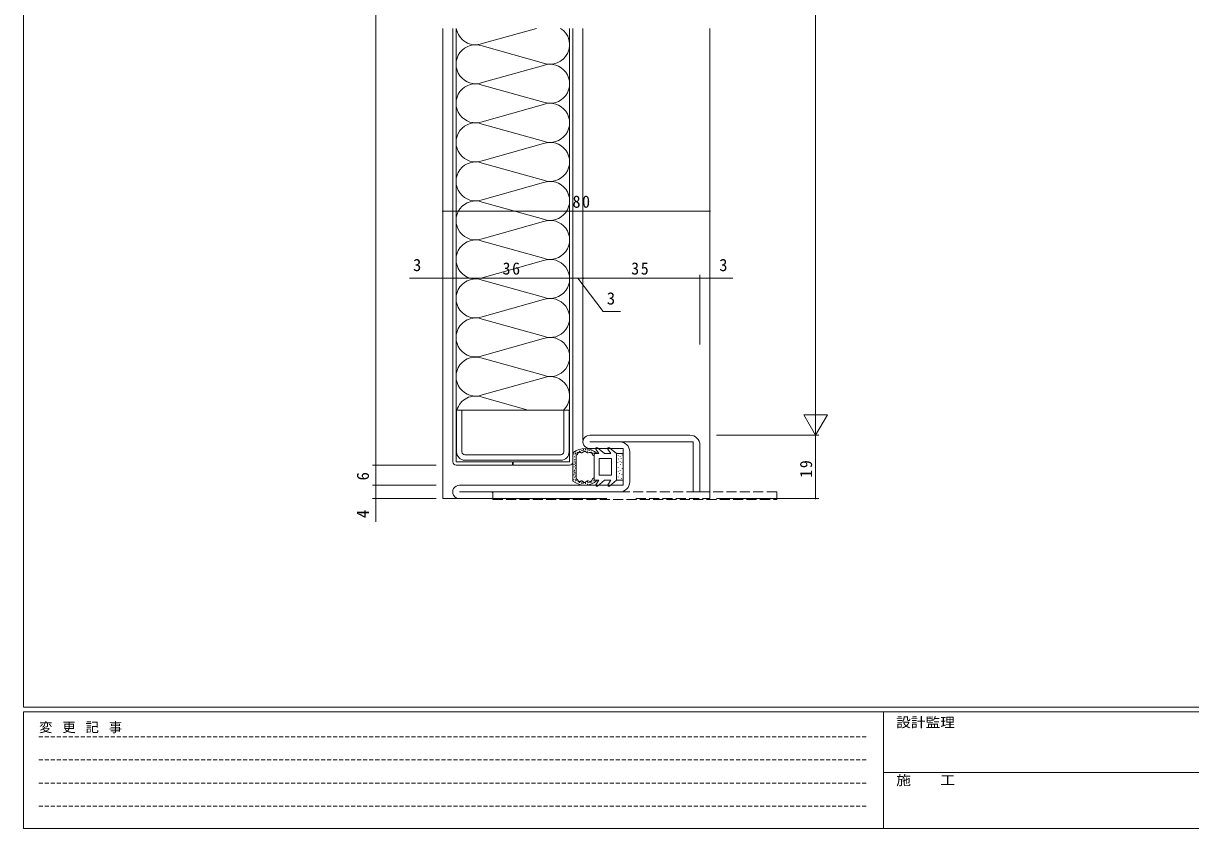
# Model space of a CAD drawing. Units: millimetres on the paper. Extents: x -420 to 373, y -297 to 267.
# Drawn here: x -417.7 to -68.2, y -297 to -56 of the extents above; entities that cross this region are included whole.
import ezdxf
from ezdxf.enums import TextEntityAlignment as Align

# ---------------------------------------------------------------- set-up
doc = ezdxf.new("R2010")
doc.units = ezdxf.units.MM
doc.linetypes.add('DASHED1', pattern=[1.8, 1.2, -0.6])
doc.linetypes.add('DASHED3', pattern=[4, 3, -1])
for name, color, linetype, lineweight in [('0-1_USER1', 7, 'Continuous', 9), ('0-3_YKK_11', 7, 'Continuous', 9), ('0-4_YKK_12', 2, 'Continuous', 9), ('0-5_YSS_K', 4, 'Continuous', 9), ('0-7_YKK_D', 6, 'Continuous', 9)]:
    doc.layers.add(name, color=color, linetype=linetype, lineweight=lineweight)
doc.styles.add('ＭＳ ゴシック', font='')
doc.styles.get('ＭＳ ゴシック').set_extended_font_data('MS Gothic')

msp = doc.modelspace()

# ---------------------------------------------------------------- linework, layer by layer
at = {"layer": '0-1_USER1'}
for p, q in [((-417.7, -260.6), (-417.7, 264.4)), ((352.3, -260.6), (-417.7, -260.6)), ((-417.7, -297), (-417.7, -262)), ((314.5, -262), (-417.7, -262)), ((-160.1, -262), (-160.1, -297)), ((-160.1, -280.199), (-31.3, -280.199)), ((-417.7, -297), (314.5, -297))]:
    msp.add_line(p, q, dxfattribs=at)
at = {"layer": '0-1_USER1', "linetype": 'DASHED1'}
for p, q in [((-413.101, -269.512), (-164.909, -269.512)), ((-413.101, -276.441), (-164.909, -276.441)), ((-413.101, -283.37), (-164.909, -283.37)), ((-413.101, -290.298), (-164.909, -290.298))]:
    msp.add_line(p, q, dxfattribs=at)
at = {"layer": '0-3_YKK_11'}
for p, q in [((-287.967, -171.716), (-287.967, -184.216)), ((-286.367, -171.716), (-287.967, -171.716)), ((-286.367, -184.216), (-286.367, -171.716)), ((-254.267, -171.716), (-255.867, -171.716)), ((-255.867, -171.716), (-255.867, -184.216)), ((-254.267, -184.216), (-254.267, -171.716)), ((-248.117, -179.216), (-218.117, -179.216)), ((-217.117, -181.216), (-248.117, -181.216)), ((-217.117, -196.216), (-217.117, -181.216)), ((-256.767, -185.116), (-285.467, -185.116)), ((-238.117, -183.216), (-248.117, -183.216)), ((-238.117, -194.216), (-238.117, -183.216)), ((-236.117, -184.216), (-236.117, -193.216)), ((-215.117, -182.216), (-215.117, -196.216)), ((-285.467, -186.716), (-256.767, -186.716)), ((-287.117, -194.216), (-238.117, -194.216)), ((-239.117, -196.216), (-287.117, -196.216)), ((-215.117, -196.216), (-217.117, -196.216))]:
    msp.add_line(p, q, dxfattribs=at)
msp.add_lwpolyline([(-277.417, -196.216), (-277.117, -196.516), (-277.117, -198.216), (-287.117, -198.216)], dxfattribs=at)
for centre, radius, start, end in [((-248.117, -181.216), 2, 89.99998, 270), ((-239.117, -184.216), 3, 0, 89.99998), ((-218.117, -182.216), 3, 0, 89.99998), ((-285.467, -184.216), 2.5, 180, 269.99998), ((-285.467, -184.216), 0.9, 180, 269.99998), ((-256.767, -184.216), 2.5, 270, 359.99998), ((-256.767, -184.216), 0.9, 270, 359.99998), ((-287.117, -196.216), 2, 89.99998, 270), ((-239.117, -193.216), 3, 270, 359.99998)]:
    msp.add_arc(centre, radius, start, end, dxfattribs=at)
at = {"layer": '0-4_YKK_12'}
for p, q in [((-292.117, -198.216), (-292.117, -57.462)), ((-250.117, -180.728), (-250.117, -57.462)), ((-212.117, -198.216), (-212.117, -57.462)), ((-292.117, -198.216), (-242.946, -198.216))]:
    msp.add_line(p, q, dxfattribs=at)
at = {"layer": '0-5_YSS_K'}
for p, q in [((-289.117, -187.216), (-289.117, -57.462)), ((-288.117, -187.216), (-288.117, -57.462)), ((-264.018, -57.462), (-280.295, -62.026)), ((-254.117, -187.216), (-254.117, -57.462)), ((-253.117, -187.216), (-253.117, -57.462)), ((-261.972, -67.86), (-280.269, -62.733)), ((-261.963, -68.568), (-280.295, -73.708)), ((-261.971, -79.542), (-280.269, -74.415)), ((-261.962, -80.249), (-280.294, -85.389)), ((-261.962, -80.249), (-280.294, -85.389)), ((-261.97, -91.224), (-280.268, -86.097)), ((-261.962, -91.931), (-280.294, -97.071)), ((-261.97, -102.906), (-280.267, -97.779)), ((-261.961, -103.613), (-280.293, -108.753)), ((-261.969, -114.588), (-280.267, -109.46)), ((-261.96, -115.295), (-280.292, -120.435)), ((-261.969, -126.269), (-280.266, -121.142)), ((-261.96, -126.977), (-280.292, -132.117)), ((-261.968, -137.951), (-280.266, -132.824)), ((-261.959, -138.659), (-280.291, -143.798)), ((-261.967, -149.633), (-280.265, -144.506)), ((-261.959, -150.34), (-280.291, -155.48)), ((-261.967, -161.315), (-280.264, -156.188)), ((-261.958, -162.022), (-280.29, -167.162)), ((-266.536, -171.716), (-280.264, -167.87)), ((-288.117, -171.716), (-254.117, -171.716)), ((-253.117, -184.473), (-253.117, -192.959)), ((-253.084, -185.112), (-253.084, -184.912)), ((-252.821, -184.682), (-252.821, -184.482)), ((-252.423, -184.988), (-252.423, -184.788)), ((-252.32, -184.802), (-252.32, -184.602)), ((-252.213, -184.384), (-252.213, -184.184)), ((-252.006, -185.141), (-252.117, -185.197)), ((-252.117, -192.235), (-252.117, -185.197)), ((-251.958, -185.105), (-252.006, -185.141)), ((-251.974, -184.921), (-251.974, -184.721)), ((-251.913, -185.062), (-251.958, -185.105)), ((-251.833, -184.962), (-251.913, -185.062)), ((-251.699, -184.731), (-251.833, -184.962)), ((-251.736, -184.515), (-251.736, -184.315)), ((-251.571, -184.512), (-251.699, -184.731)), ((-251.499, -184.429), (-251.571, -184.512)), ((-251.459, -184.397), (-251.499, -184.429)), ((-251.416, -184.374), (-251.459, -184.397)), ((-251.37, -184.359), (-251.416, -184.374)), ((-251.32, -184.353), (-251.37, -184.359)), ((-251.211, -184.359), (-251.32, -184.353)), ((-251.094, -184.385), (-251.211, -184.359)), ((-251.199, -184.11), (-251.199, -183.91)), ((-250.969, -184.422), (-251.094, -184.385)), ((-250.71, -184.492), (-250.969, -184.422)), ((-250.817, -184.324), (-250.817, -184.124)), ((-250.581, -184.507), (-250.71, -184.492)), ((-250.456, -184.499), (-250.581, -184.507)), ((-250.483, -183.907), (-250.483, -183.707)), ((-250.337, -184.46), (-250.456, -184.499)), ((-250.224, -184.397), (-250.337, -184.46)), ((-250.012, -184.235), (-250.224, -184.397)), ((-250.066, -183.883), (-250.066, -183.683)), ((-249.812, -184.084), (-250.012, -184.235)), ((-249.923, -183.585), (-249.923, -183.385)), ((-249.714, -184.035), (-249.812, -184.084)), ((-249.666, -184.021), (-249.714, -184.035)), ((-249.617, -184.016), (-249.666, -184.021)), ((-249.569, -184.02), (-249.617, -184.016)), ((-249.52, -184.033), (-249.569, -184.02)), ((-249.422, -184.079), (-249.52, -184.033)), ((-249.322, -184.147), (-249.422, -184.079)), ((-249.386, -183.549), (-249.386, -183.349)), ((-249.22, -184.227), (-249.322, -184.147)), ((-249.243, -183.752), (-249.243, -183.552)), ((-249.008, -184.39), (-249.22, -184.227)), ((-248.895, -184.456), (-249.008, -184.39)), ((-248.779, -184.499), (-248.895, -184.456)), ((-248.657, -184.513), (-248.779, -184.499)), ((-248.742, -184.157), (-248.742, -183.957)), ((-248.532, -184.505), (-248.657, -184.513)), ((-248.634, -183.597), (-248.634, -183.397)), ((-248.28, -184.446), (-248.532, -184.505)), ((-248.037, -184.382), (-248.28, -184.446)), ((-248.221, -183.954), (-248.221, -183.754)), ((-247.924, -184.367), (-248.037, -184.382)), ((-247.87, -184.368), (-247.924, -184.367)), ((-247.819, -184.374), (-247.87, -184.368)), ((-247.77, -184.387), (-247.819, -184.374)), ((-247.723, -184.407), (-247.77, -184.387)), ((-247.636, -184.465), (-247.723, -184.407)), ((-247.658, -184.013), (-247.658, -183.813)), ((-247.557, -184.545), (-247.636, -184.465)), ((-247.484, -184.643), (-247.557, -184.545)), ((-247.351, -184.877), (-247.484, -184.643)), ((-247.482, -184.494), (-247.482, -184.294)), ((-247.229, -185.141), (-247.351, -184.877)), ((-247.153, -184.787), (-247.153, -184.587)), ((-246.778, -184.435), (-246.778, -184.235)), ((-245.337, -184.716), (-246.238, -183.368)), ((-243.717, -184.716), (-245.796, -182.972)), ((-241.737, -184.716), (-243.717, -184.716)), ((-241.737, -184.716), (-242.638, -183.368)), ((-240.117, -184.716), (-242.196, -182.972)), ((-238.117, -184.716), (-240.117, -184.716)), ((-240.117, -184.716), (-240.117, -192.716)), ((-240.117, -184.716), (-240.117, -192.716)), ((-239.592, -185.312), (-239.592, -185.212)), ((-238.433, -185.237), (-238.433, -185.137)), ((-238.117, -192.716), (-238.117, -184.716)), ((-271.217, -187.216), (-288.117, -187.216)), ((-271.217, -188.216), (-288.117, -188.216)), ((-271.217, -187.216), (-271.217, -188.216)), ((-271.017, -187.216), (-271.017, -188.216)), ((-271.017, -187.216), (-254.117, -187.216)), ((-271.017, -188.216), (-254.117, -188.216)), ((-252.798, -188.849), (-252.798, -188.649)), ((-252.727, -188.116), (-252.727, -187.916)), ((-252.709, -185.793), (-252.709, -185.593)), ((-252.638, -186.704), (-252.638, -186.504)), ((-252.584, -187.294), (-252.584, -187.094)), ((-252.441, -187.723), (-252.441, -187.523)), ((-252.387, -188.402), (-252.387, -188.202)), ((-252.244, -186.633), (-252.244, -186.433)), ((-246.817, -192.716), (-246.817, -188.716)), ((-241.617, -186.216), (-245.317, -186.216)), ((-245.317, -191.216), (-245.317, -186.216)), ((-241.617, -191.216), (-241.617, -186.216)), ((-239.704, -187.481), (-239.704, -187.381)), ((-239.479, -186.434), (-239.479, -186.334)), ((-239.031, -187.107), (-239.031, -187.007)), ((-238.994, -185.574), (-238.994, -185.474)), ((-238.994, -185.574), (-238.994, -185.474)), ((-238.882, -188.079), (-238.882, -187.979)), ((-238.695, -186.284), (-238.695, -186.184)), ((-238.508, -187.481), (-238.508, -187.381)), ((-252.816, -191.19), (-252.816, -190.99)), ((-252.763, -190.118), (-252.763, -189.918)), ((-252.62, -189.85), (-252.62, -189.65)), ((-252.62, -191.923), (-252.62, -191.723)), ((-252.548, -190.922), (-252.548, -190.722)), ((-252.53, -190.475), (-252.53, -190.275)), ((-252.387, -189.188), (-252.387, -188.988)), ((-252.334, -191.637), (-252.334, -191.437)), ((-252.117, -192.235), (-252.006, -192.291)), ((-241.617, -191.216), (-245.317, -191.216)), ((-239.629, -190.135), (-239.629, -190.035)), ((-239.629, -191.817), (-239.629, -191.717)), ((-239.592, -188.901), (-239.592, -188.801)), ((-239.218, -190.845), (-239.218, -190.745)), ((-238.956, -189.873), (-238.956, -189.773)), ((-238.62, -192.229), (-238.62, -192.129)), ((-238.508, -191.032), (-238.508, -190.932)), ((-238.433, -189.275), (-238.433, -189.175)), ((-252.965, -192.698), (-252.965, -192.498)), ((-252.416, -192.603), (-252.416, -192.403)), ((-252.332, -192.949), (-252.332, -192.749)), ((-252.034, -192.758), (-252.034, -192.558)), ((-252.006, -192.291), (-251.958, -192.327)), ((-251.958, -192.327), (-251.913, -192.37)), ((-251.913, -192.37), (-251.833, -192.47)), ((-251.833, -192.47), (-251.699, -192.702)), ((-251.699, -192.702), (-251.571, -192.92)), ((-251.593, -193.283), (-251.593, -193.083)), ((-251.571, -192.92), (-251.499, -193.003)), ((-251.499, -193.003), (-251.459, -193.035)), ((-251.459, -193.035), (-251.416, -193.058)), ((-251.416, -193.058), (-251.37, -193.073)), ((-251.37, -193.073), (-251.32, -193.079)), ((-251.32, -193.079), (-251.211, -193.073)), ((-251.211, -193.073), (-251.094, -193.047)), ((-251.127, -193.223), (-251.127, -193.023)), ((-251.116, -193.498), (-251.116, -193.298)), ((-251.094, -193.047), (-250.969, -193.01)), ((-250.969, -193.01), (-250.71, -192.941)), ((-250.889, -193.259), (-250.889, -193.059)), ((-250.71, -192.941), (-250.581, -192.925)), ((-250.581, -192.925), (-250.456, -192.933)), ((-250.519, -193.665), (-250.519, -193.465)), ((-250.456, -192.933), (-250.337, -192.972)), ((-250.388, -193.39), (-250.388, -193.19)), ((-250.337, -192.972), (-250.224, -193.035)), ((-250.224, -193.035), (-250.012, -193.197)), ((-250.125, -193.796), (-250.125, -193.596)), ((-250.012, -193.197), (-249.812, -193.348)), ((-249.935, -193.593), (-249.935, -193.393)), ((-249.812, -193.348), (-249.714, -193.397)), ((-249.714, -193.397), (-249.666, -193.411)), ((-249.666, -193.411), (-249.617, -193.416)), ((-249.617, -193.416), (-249.569, -193.412)), ((-249.569, -193.412), (-249.52, -193.399)), ((-249.52, -193.399), (-249.422, -193.353)), ((-249.422, -193.353), (-249.322, -193.285)), ((-249.362, -193.808), (-249.362, -193.608)), ((-249.338, -193.629), (-249.338, -193.429)), ((-249.322, -193.285), (-249.22, -193.205)), ((-249.22, -193.205), (-249.008, -193.042)), ((-249.008, -193.042), (-248.895, -192.977)), ((-248.895, -192.977), (-248.779, -192.933)), ((-248.813, -193.235), (-248.813, -193.035)), ((-248.779, -192.933), (-248.657, -192.919)), ((-248.73, -193.999), (-248.73, -193.799)), ((-248.657, -192.919), (-248.532, -192.928)), ((-248.646, -193.462), (-248.646, -193.262)), ((-248.532, -192.928), (-248.28, -192.986)), ((-248.314, -193.467), (-248.314, -193.267)), ((-248.28, -192.986), (-248.037, -193.05)), ((-248.037, -193.05), (-247.924, -193.065)), ((-247.924, -193.065), (-247.87, -193.065)), ((-247.892, -193.42), (-247.892, -193.22)), ((-247.87, -193.065), (-247.819, -193.058)), ((-247.819, -193.058), (-247.77, -193.045)), ((-247.77, -193.045), (-247.723, -193.025)), ((-247.723, -193.025), (-247.636, -192.967)), ((-247.636, -192.967), (-247.557, -192.887)), ((-247.557, -192.887), (-247.484, -192.789)), ((-247.505, -193.362), (-247.505, -193.162)), ((-247.484, -192.789), (-247.351, -192.555)), ((-247.351, -192.555), (-247.229, -192.291)), ((-246.883, -193.033), (-246.883, -192.833)), ((-245.337, -192.716), (-246.817, -192.716)), ((-245.337, -192.716), (-246.238, -194.064)), ((-243.717, -192.716), (-245.796, -194.46)), ((-241.737, -192.716), (-243.717, -192.716)), ((-241.737, -192.716), (-242.638, -194.064)), ((-240.117, -192.716), (-242.196, -194.46)), ((-240.117, -192.716), (-238.117, -192.716))]:
    msp.add_line(p, q, dxfattribs=at)
at = {"layer": '0-5_YSS_K', "linetype": 'DASHED3'}
for p, q in [((-277.117, -196.216), (-277.117, -198.516)), ((-192.117, -196.216), (-277.117, -196.216)), ((-277.117, -198.516), (-192.117, -198.516)), ((-234.317, -198.216), (-212.117, -198.216)), ((-192.117, -198.516), (-192.117, -196.216))]:
    msp.add_line(p, q, dxfattribs=at)
at = {"layer": '0-5_YSS_K'}
msp.add_lwpolyline([(-245.337, -184.716), (-246.817, -184.716), (-246.817, -188.716)], dxfattribs=at)
for centre, radius, start, end in [((-282.284, -56.534), 5.841, 189.14125, 289.90799), ((-259.966, -62.375), 5.841, 249.91553, 57.25467), ((-282.284, -68.216), 5.841, 69.82428, 289.90799), ((-259.965, -74.056), 5.841, 249.91553, 109.99924), ((-282.283, -79.898), 5.841, 69.82428, 289.90799), ((-259.965, -85.738), 5.841, 249.91553, 109.99924), ((-259.965, -85.738), 5.841, 249.91553, 109.99924), ((-282.283, -91.579), 5.841, 69.82428, 289.90799), ((-259.964, -97.42), 5.841, 249.91553, 109.99924), ((-282.282, -103.261), 5.841, 69.82428, 289.90799), ((-259.963, -109.102), 5.841, 249.91553, 109.99924), ((-282.281, -114.943), 5.841, 69.82428, 289.90799), ((-259.963, -120.784), 5.841, 249.91553, 109.99924), ((-282.281, -126.625), 5.841, 69.82428, 289.90799), ((-259.962, -132.465), 5.841, 249.91553, 109.99924), ((-282.28, -138.307), 5.841, 69.82428, 289.90799), ((-259.962, -144.147), 5.841, 249.91553, 109.99924), ((-282.279, -149.988), 5.841, 69.82428, 289.90799), ((-259.961, -155.829), 5.841, 249.91553, 109.99924), ((-282.279, -161.67), 5.841, 69.82428, 289.90799), ((-259.96, -167.511), 5.841, 313.95006, 109.99924), ((-282.278, -173.352), 5.841, 69.82428, 163.73364), ((-249.617, -188.716), 5.5, 46.65823, 129.51962), ((-249.617, -188.716), 4.3, 49.3705, 56.24989), ((-245.989, -183.202), 0.3, 49.99756, 213.78885), ((-242.389, -183.202), 0.3, 49.99756, 213.78885), ((-288.117, -187.216), 1, 180, 270), ((-254.117, -187.216), 1, 270, 0), ((-249.617, -188.716), 4.3, 303.74989, 310.62927), ((-249.617, -188.716), 5.5, 230.48035, 313.34175), ((-245.989, -194.23), 0.3, 146.21114, 310.00243), ((-242.389, -194.23), 0.3, 146.21114, 310.00243)]:
    msp.add_arc(centre, radius, start, end, dxfattribs=at)
at = {"layer": '0-7_YKK_D'}
for p, q in [((-312.117, 131.784), (-312.117, -188.216)), ((-180.452, 113.784), (-180.452, -172.216)), ((-292.117, -112.216), (-212.117, -112.216)), ((-289.117, -132.216), (-253.117, -132.216)), ((-253.117, -132.216), (-250.117, -132.216)), ((-250.117, -152.131), (-250.117, -131.216)), ((-250.117, -132.216), (-215.117, -132.216)), ((-215.117, -152.131), (-215.117, -131.216)), ((-215.117, -152.131), (-215.117, -131.216)), ((-215.117, -132.216), (-212.117, -132.216)), ((-212.117, -152.131), (-212.117, -131.216)), ((-212.117, -132.216), (-205.217, -132.216)), ((-180.452, -179.216), (-180.452, -167.092)), ((-180.452, -179.216), (-183.952, -173.154)), ((-176.952, -173.154), (-183.952, -173.154)), ((-180.452, -179.216), (-176.952, -173.154)), ((-210.118, -179.216), (-179.452, -179.216)), ((-210.118, -179.216), (-179.452, -179.216)), ((-180.452, -179.216), (-180.452, -198.216)), ((-294.117, -188.216), (-313.117, -188.216)), ((-294.117, -188.216), (-313.117, -188.216)), ((-312.117, -188.216), (-312.117, -194.216)), ((-294.117, -194.216), (-313.117, -194.216)), ((-294.117, -194.216), (-313.117, -194.216)), ((-294.117, -198.216), (-313.117, -198.216)), ((-210.118, -198.216), (-179.452, -198.216))]:
    msp.add_line(p, q, dxfattribs=at)
for points in [[(-289.117, -132.216), (-292.117, -132.216), (-302.117, -132.216)], [(-251.617, -132.216), (-244.078, -142.216), (-238.878, -142.216)], [(-312.117, -194.216), (-312.117, -198.216), (-312.117, -205.116)]]:
    msp.add_lwpolyline(points, dxfattribs=at)
for centre, start, end in [((-292.117, -112.216), 0, 180), ((-292.117, -112.216), 180, 0), ((-212.117, -112.216), 0, 180), ((-212.117, -112.216), 180, 0), ((-292.117, -132.216), 0, 180), ((-292.117, -132.216), 180, 0), ((-289.117, -132.216), 0, 180), ((-289.117, -132.216), 0, 180), ((-289.117, -132.216), 180, 0), ((-289.117, -132.216), 180, 0), ((-253.117, -132.216), 0, 180), ((-253.117, -132.216), 0, 180), ((-253.117, -132.216), 180, 0), ((-253.117, -132.216), 180, 0), ((-250.117, -132.216), 0, 180), ((-250.117, -132.216), 0, 180), ((-250.117, -132.216), 180, 0), ((-250.117, -132.216), 180, 0), ((-215.117, -132.216), 0, 180), ((-215.117, -132.216), 0, 180), ((-215.117, -132.216), 180, 0), ((-215.117, -132.216), 180, 0), ((-212.117, -132.216), 0, 180), ((-212.117, -132.216), 180, 0), ((-312.117, -188.216), 90, 270), ((-312.117, -188.216), 90, 270), ((-312.117, -188.216), 270, 90), ((-312.117, -188.216), 270, 90), ((-312.117, -194.216), 90, 270), ((-312.117, -194.216), 90, 270), ((-312.117, -194.216), 270, 90), ((-312.117, -194.216), 270, 90), ((-312.117, -198.216), 90, 270), ((-312.117, -198.216), 270, 90), ((-180.452, -198.216), 90, 270), ((-180.452, -198.216), 270, 90)]:
    msp.add_arc(centre, 0.106, start, end, dxfattribs=at)

# ---------------------------------------------------------------- texts
at = {"layer": '0-1_USER1', "style": 'ＭＳ ゴシック', "width": 1.1}
for s, p in [('設計監理', (-156.331, -267.533)), ('施\u3000\u3000工', (-156.331, -284.854))]:
    msp.add_text(s, height=2.933, dxfattribs=at).set_placement(p, align=Align.BOTTOM_LEFT)
at = {"layer": '0-1_USER1', "insert": (-412.986, -268.447), "char_height": 2.933, "attachment_point": 7, "style": 'ＭＳ ゴシック'}
msp.add_mtext('\\T1.16;変\\~更\\~記\\~事', dxfattribs=at)
at = {"layer": '0-7_YKK_D', "color": 3, "style": 'ＭＳ ゴシック'}
for p in [(-301.028, -131.216), (-209.328, -131.216), (-242.988, -141.216)]:
    msp.add_text('3', height=3.666, dxfattribs=at).set_placement(p, align=Align.BOTTOM_LEFT)
for s, p in [('6', (-313.117, -192.775)), ('4', (-313.117, -204.063))]:
    msp.add_text(s, height=3.666, rotation=90, dxfattribs=at).set_placement(p, align=Align.BOTTOM_LEFT)
at = {"layer": '0-7_YKK_D', "color": 3, "char_height": 3.666, "attachment_point": 7, "style": 'ＭＳ ゴシック'}
for s, insert in [('\\T1.21;\\W0.95;80', (-253.248, -111.216)), ('\\T1.21;\\W0.95;36', (-274.2, -131.216)), ('\\T1.21;\\W0.95;35', (-235.688, -131.216))]:
    msp.add_mtext(s, dxfattribs=dict(at, insert=insert))
at = {"layer": '0-7_YKK_D', "color": 3, "insert": (-181.452, -191.957), "char_height": 3.666, "attachment_point": 7, "rotation": 90, "style": 'ＭＳ ゴシック'}
msp.add_mtext('\\T1.21;\\W0.95;19', dxfattribs=at)

doc.saveas('drawing.dxf')
